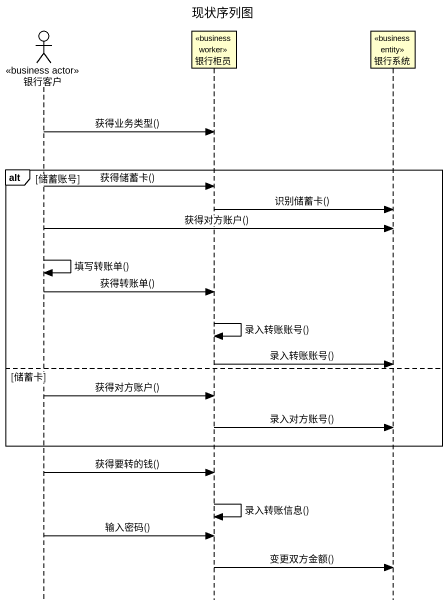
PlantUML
@startuml
title 现状序列图
hide footbox
actor 银行客户 <<business actor>>
participant 银行柜员 <<business worker>>
participant 银行系统 <<business entity>>

银行客户 -> 银行柜员 : 获得业务类型()
alt 储蓄账号
  银行客户 -> 银行柜员 : 获得储蓄卡()
  银行柜员 -> 银行系统 : 识别储蓄卡()
  银行客户 -> 银行系统 : 获得对方账户()
  银行客户 -> 银行客户 : 填写转账单()
  银行客户 -> 银行柜员 : 获得转账单()
  银行柜员 -> 银行柜员 : 录入转账账号()
  银行柜员 -> 银行系统 : 录入转账账号()
else 储蓄卡
  银行客户 -> 银行柜员 : 获得对方账户()
  银行柜员 -> 银行系统 : 录入对方账号()
end
银行客户 -> 银行柜员 : 获得要转的钱()
银行柜员 -> 银行柜员 : 录入转账信息()
银行客户 -> 银行柜员 : 输入密码()
银行柜员 -> 银行系统 : 变更双方金额()
@enduml
